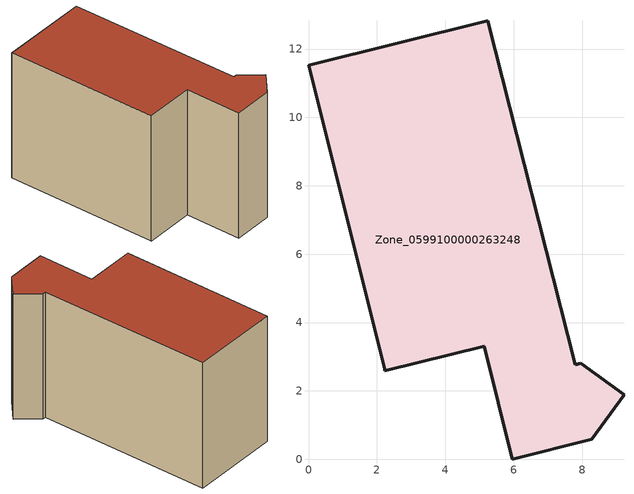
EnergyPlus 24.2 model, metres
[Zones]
Zone_0599100000263248
 floor ground (C_G): 7.8,2.76 7.96,2.81 9.23,1.89 8.29,0.59 5.96,0 5.14,3.31 2.24,2.59 2.23,2.64 0,11.53 5.24,12.83 z0
 wall outside (C_F): 5.96,0 8.29,0.59 9.23,1.89 7.96,2.81 7.8,2.76 5.24,12.83 0,11.53 2.23,2.64 2.24,2.59 5.14,3.31 5.96,0 z0:7.95
 roof outside (C_R): 7.8,2.76 5.24,12.83 0,11.53 2.23,2.64 2.24,2.59 5.14,3.31 5.96,0 8.29,0.59 9.23,1.89 7.96,2.81 z7.95
[BUILDING]
Pand.0599100000263248: North Axis=0; Terrain=City; Loads Convergence Tolerance Value=0.04; Temperature Convergence Tolerance Value=0.4; Solar Distribution=FullExterior; Maximum Number of Warmup Days=25; Minimum Number of Warmup Days=1
[Site:Location]
Rotterdam.The.Hague.AP_ZH_NLD Design_Conditions: Latitude=51.96; Longitude=4.45; Time Zone=1; Elevation=-4.5
[SITE:GROUNDTEMPERATURE:BUILDINGSURFACE]
18, 18, 18, 18, 18, 18, 18, 18, 18, 18, 18, 18
[MATERIAL] Thermal Absorptance=0.9; Solar Absorptance=0.7; Visible Absorptance=0.7
Name | Roughness | Thickness | Conductivity | Density | Specific Heat
G.TI.1975-1991 | MediumSmooth | 0.15 | 0.288461 | 540 | 1210
F.TI.1975-1991 | Rough | 0.3 | 0.230769 | 1920 | 840
R.TI.1975-1991 | MediumRough | 0.2 | 0.153846 | 1500 | 1000
[CONSTRUCTION]
C_G: G.TI.1975-1991
C_F: F.TI.1975-1991
C_R: R.TI.1975-1991
[ZONE]
Zone_0599100000263248: Type=1; Multiplier=1; Ceiling Height=Autocalculate; Volume=Autocalculate; Floor Area=autocalculate; Part of Total Floor Area=Yes
[ZONEINFILTRATION:DESIGNFLOWRATE]
Infil_Zone_0599100000263248: Zone or ZoneList or Space or SpaceList=Zone_0599100000263248; Schedule=AlwaysOn; Design Flow Rate Calculation Method=Flow/Area; Flow Rate per Floor Area=0.003; Constant Term Coefficient=1; Temperature Term Coefficient=0; Velocity Term Coefficient=0; Velocity Squared Term Coefficient=0
[HVACTEMPLATE:ZONE:IDEALLOADSAIRSYSTEM]
Zone_0599100000263248: Maximum Heating Supply Air Temperature=50; Minimum Cooling Supply Air Temperature=13; Maximum Heating Supply Air Humidity Ratio=0.0156; Minimum Cooling Supply Air Humidity Ratio=0.0077; Heating Limit=NoLimit; Cooling Limit=NoLimit; Dehumidification Control Type=ConstantSensibleHeatRatio; Cooling Sensible Heat Ratio=0.7; Dehumidification Setpoint=60; Humidification Control Type=None; Humidification Setpoint=30; Outdoor Air Method=None; Outdoor Air Flow Rate per Person=0.00944; Outdoor Air Flow Rate per Zone Floor Area=0; Outdoor Air Flow Rate per Zone=0; Demand Controlled Ventilation Type=None; Outdoor Air Economizer Type=NoEconomizer; Heat Recovery Type=None; Sensible Heat Recovery Effectiveness=0.7; Latent Heat Recovery Effectiveness=0.65
[ZONECONTROL:THERMOSTAT]
ThermostatControl_Zone_0599100000263248: Zone or ZoneList=Zone_0599100000263248; Control Type Schedule=DualSetpointControlType; Control 1=Thermostat_Zone_0599100000263248; Temperature Difference Between Cutout And Setpoint=0
[THERMOSTATSETPOINT:DUALSETPOINT]
Thermostat_Zone_0599100000263248: Heating Setpoint Temperature Schedule=HeatingSetpoint_Zone_0599100000263248; Cooling Setpoint Temperature Schedule=CoolingSetpoint_Zone_0599100000263248
[SCHEDULE:COMPACT]
HeatingSetpoint_Zone_0599100000263248: Through: 12/31, For: AllDays, Until: 24:00, 21
CoolingSetpoint_Zone_0599100000263248: Through: 12/31, For: AllDays, Until: 24:00, 24
DualSetpointControlType: Through: 12/31, For: AllDays, Until: 24:00, 4
AlwaysOn: Through: 12/31, For: AllDays, Until: 24:00, 1
